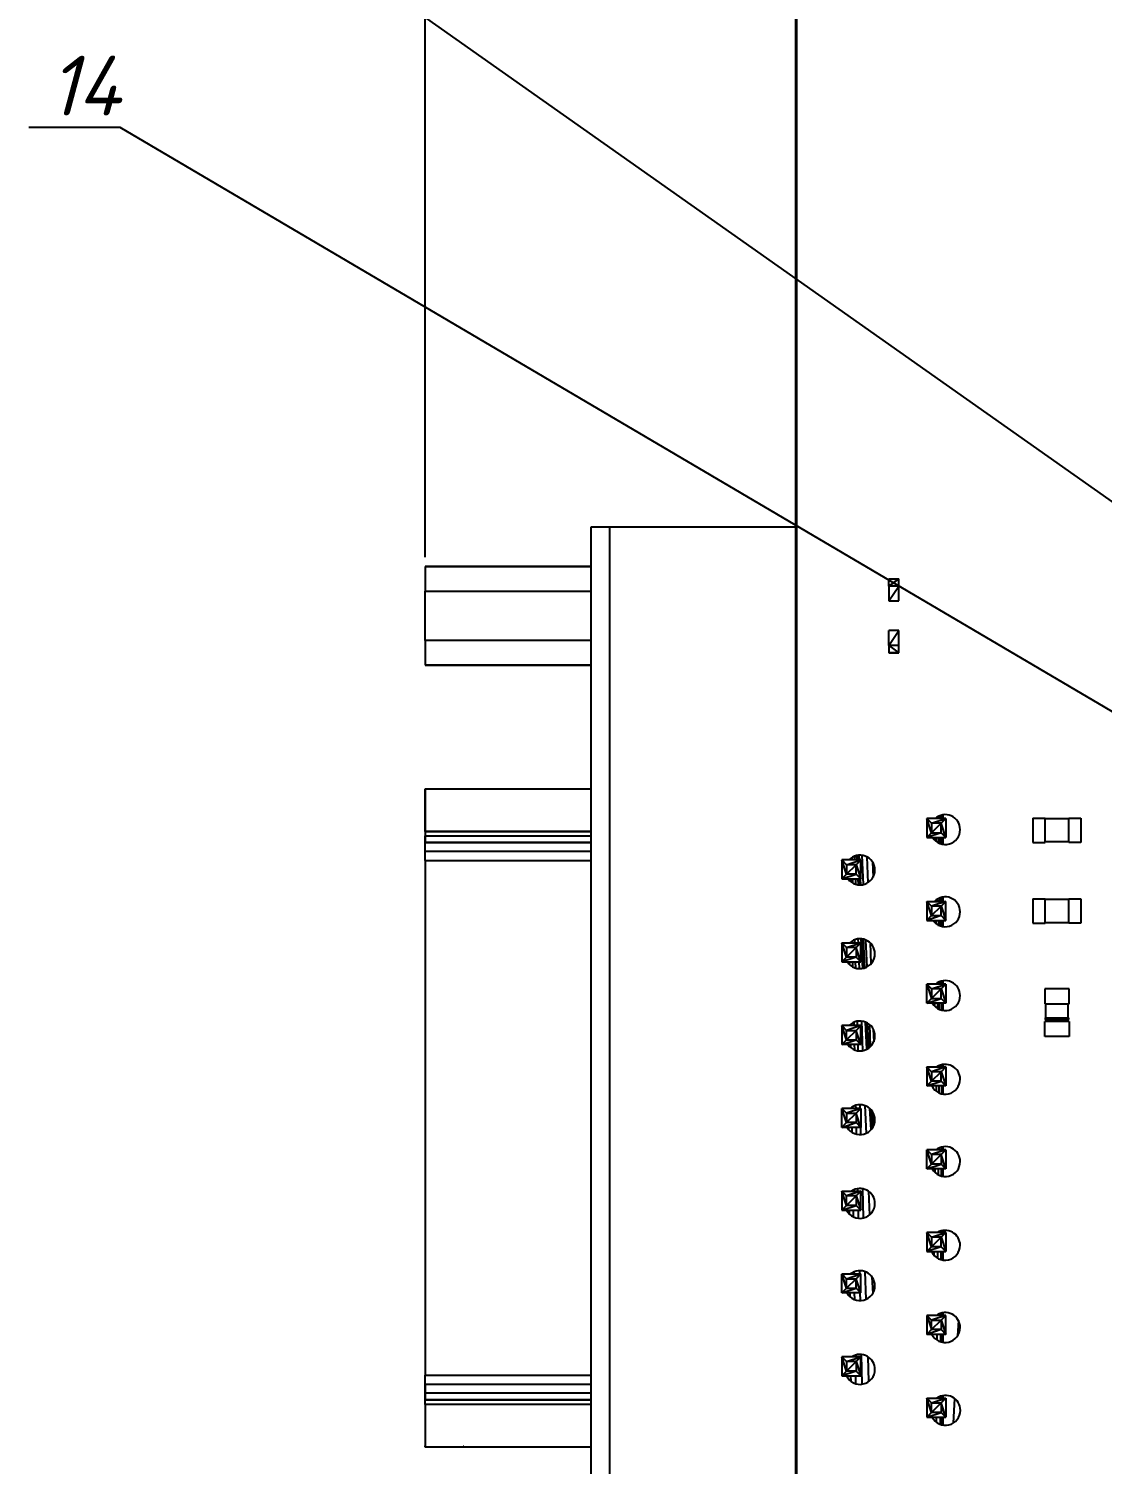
# Paper-space layout 'Layout1' of a CAD drawing. Header units: millimetres. Extents: x 0 to 841, y 0 to 594.
# Drawn here: x 460.9 to 532.7, y 360 to 456.1 of the extents above; entities that cross this region are included whole.
import ezdxf
from ezdxf import colors
from ezdxf.entities.mleader import LeaderData, LeaderLine
from ezdxf.math import Vec2, Vec3

# ---------------------------------------------------------------- set-up
doc = ezdxf.new("R2010")
doc.units = ezdxf.units.MM
doc.layers.get('0').update_dxf_attribs({"lineweight": 50})
doc.styles.add('GOST-2.304_Type-B_italic', font='GOST Common Italic.ttf')
doc.dimstyles.new('ISO-25', dxfattribs={"dimtxt": 2.5, "dimasz": 2.5, "dimexe": 1.25, "dimexo": 0.625, "dimtad": 1, "dimtxsty": 'Standard', "dimcen": 2.5, "dimadec": 0, "dimazin": 0, "dimtfac": 1, "dimtmove": 0, "dimatfit": 3, "dimfxl": 1, "dimarcsym": 0})

# ---------------------------------------------------------------- blocks, each defined once
blk = doc.blocks.new('_Dot')
at = {"color": 0, "linetype": 'ByBlock', "lineweight": -2}
blk.add_line((-0.5, 0), (-1, 0), dxfattribs=at)
at = {"color": 0, "linetype": 'ByBlock', "lineweight": 90, "const_width": 0.5}
blk.add_lwpolyline([(-0.25, 0, 1), (0.25, 0, 1)], format="xyb", close=True, dxfattribs=at)
blk = doc.blocks.new('_Open30')
at = {"color": 0, "linetype": 'ByBlock', "lineweight": -2}
for p, q in [((-1, 0.268), (0, 0)), ((0, 0), (-1, -0.268)), ((0, 0), (-1, 0))]:
    blk.add_line(p, q, dxfattribs=at)
blk = doc.blocks.new('*D72')
at = {"color": 0, "lineweight": -2, "transparency": 16777216}
for p, q in [((487.377, 420.72), (487.377, 576.683)), ((752.192, 524.271), (752.192, 576.683)), ((748.192, 575.433), (491.377, 575.433))]:
    blk.add_line(p, q, dxfattribs=at)
at = {"layer": 'Defpoints', "color": 0, "lineweight": 20, "transparency": 16777216}
for p in [(487.377, 575.433), (752.192, 523.646), (487.377, 420.095)]:
    blk.add_point(p, dxfattribs=at)
at = {"color": 0, "lineweight": -2, "transparency": 16777216, "xscale": 4, "yscale": 4, "zscale": 4, "rotation": 180}
blk.add_blockref('_Open30', (487.377, 575.433), dxfattribs=at)
at = {"color": 0, "lineweight": -2, "transparency": 16777216, "xscale": 4, "yscale": 4, "zscale": 4}
blk.add_blockref('_Open30', (752.192, 575.433), dxfattribs=at)
at = {"color": 0, "lineweight": 20, "transparency": 16777216, "insert": (619.784, 578.058), "char_height": 4, "attachment_point": 5, "style": 'GOST-2.304_Type-B_italic'}
blk.add_mtext('133*', dxfattribs=at)

psp = doc.layouts.get("Layout1")

# ---------------------------------------------------------------- linework, layer by layer
at = {"color": 18, "linetype": 'Continuous', "lineweight": 40, "true_color": 0x000000}
psp.add_line((512.194, 343.648), (512.194, 523.646), dxfattribs=at)
at = {"color": 18, "linetype": 'Continuous', "lineweight": 25, "true_color": 0x000000}
for p, q in [((498.487, 343.692), (498.487, 422.736)), ((498.487, 422.736), (499.721, 422.736)), ((499.721, 343.692), (499.721, 422.736)), ((499.721, 422.736), (512.194, 422.736)), ((487.377, 420.095), (487.377, 420.094)), ((498.487, 420.095), (487.377, 420.095)), ((487.377, 420.094), (487.377, 418.444)), ((487.377, 420.094), (498.487, 420.094)), ((498.487, 420.095), (498.481, 420.094)), ((518.389, 419.27), (519.051, 419.27)), ((518.389, 418.775), (518.389, 419.27)), ((519.051, 419.27), (518.389, 418.775)), ((518.389, 418.774), (519.051, 419.269)), ((518.389, 418.775), (518.389, 418.774)), ((518.389, 418.774), (518.389, 417.784)), ((518.389, 417.784), (519.051, 418.774)), ((519.051, 418.774), (518.389, 418.774)), ((518.72, 419.021), (518.719, 419.022)), ((518.72, 419.022), (518.72, 419.022)), ((519.051, 418.774), (519.051, 419.27)), ((519.051, 417.784), (519.051, 418.774)), ((487.377, 415.142), (487.377, 418.444)), ((487.377, 418.444), (498.487, 418.444)), ((518.389, 417.784), (519.051, 417.784)), ((518.389, 414.812), (519.051, 415.802)), ((519.051, 415.802), (518.389, 415.802)), ((518.389, 414.812), (518.389, 415.802)), ((519.051, 414.812), (519.051, 415.802)), ((498.487, 415.142), (487.377, 415.142)), ((487.377, 415.142), (487.377, 413.49)), ((518.389, 414.812), (519.051, 414.317)), ((519.051, 414.812), (518.389, 414.812)), ((518.389, 414.812), (518.389, 414.316)), ((519.051, 414.316), (519.051, 414.812)), ((519.051, 414.317), (518.389, 414.317)), ((518.39, 414.317), (518.389, 414.316)), ((518.389, 414.316), (519.051, 414.316)), ((498.487, 413.491), (487.377, 413.491)), ((487.377, 413.49), (487.382, 413.491)), ((487.377, 413.49), (498.487, 413.49)), ((487.377, 405.142), (487.377, 405.226)), ((487.377, 405.226), (498.487, 405.226)), ((487.377, 405.226), (487.377, 405.142)), ((487.377, 402.372), (487.377, 405.142)), ((487.377, 405.142), (487.377, 402.372)), ((521.591, 403.23), (521.594, 403.32)), ((521.717, 403.391), (521.714, 403.23)), ((521.823, 403.435), (521.82, 403.23)), ((521.907, 403.23), (521.909, 403.461)), ((521.972, 403.475), (521.971, 403.23)), ((522.01, 403.23), (522.01, 403.481)), ((522.023, 403.23), (522.023, 403.483)), ((528.024, 403.264), (528.024, 401.64)), ((528.024, 403.264), (528.836, 403.264)), ((528.836, 401.64), (528.836, 403.264)), ((530.412, 403.264), (531.224, 403.264)), ((530.412, 401.64), (530.412, 403.264)), ((531.224, 403.264), (531.224, 401.64)), ((487.377, 402.372), (487.377, 402.078)), ((498.487, 402.372), (487.377, 402.372)), ((487.377, 402.372), (498.487, 402.372)), ((496.559, 402.372), (496.561, 402.372)), ((520.929, 403.23), (521.247, 402.912)), ((521.247, 402.276), (520.929, 403.23)), ((522.201, 403.23), (520.929, 403.23)), ((520.929, 403.23), (520.929, 401.96)), ((521.247, 402.912), (522.201, 403.23)), ((521.883, 402.912), (521.247, 402.912)), ((521.247, 402.912), (521.247, 402.276)), ((521.883, 402.912), (521.247, 402.276)), ((521.883, 402.912), (522.201, 403.23)), ((522.201, 401.96), (521.883, 402.912)), ((521.883, 402.276), (521.883, 402.912)), ((522.201, 403.23), (522.201, 401.96)), ((530.412, 403.214), (528.836, 403.214)), ((487.377, 402.078), (498.487, 402.078)), ((487.377, 402.078), (487.377, 401.624)), ((487.377, 401.624), (487.377, 402.078)), ((487.377, 401.054), (487.377, 401.624)), ((498.487, 401.624), (487.377, 401.624)), ((487.377, 401.624), (498.487, 401.624)), ((488.806, 401.624), (488.811, 401.624)), ((520.929, 401.959), (521.247, 402.276)), ((521.883, 402.276), (520.929, 401.959)), ((521.247, 402.276), (520.929, 401.96)), ((520.929, 401.96), (520.93, 401.96)), ((520.929, 401.96), (520.93, 401.96)), ((520.932, 401.96), (522.201, 401.96)), ((521.247, 402.276), (521.883, 402.276)), ((521.406, 401.96), (521.401, 401.833)), ((521.543, 401.7), (521.551, 401.96)), ((521.685, 401.96), (521.677, 401.613)), ((521.801, 401.96), (521.795, 401.558)), ((522.201, 401.96), (521.883, 402.276)), ((521.892, 401.526), (521.896, 401.96)), ((521.966, 401.96), (521.964, 401.51)), ((522.008, 401.502), (522.009, 401.96)), ((522.023, 401.5), (522.023, 401.96)), ((528.024, 401.64), (528.836, 401.64)), ((528.836, 401.69), (530.412, 401.69)), ((531.224, 401.64), (530.412, 401.64)), ((487.377, 400.422), (487.377, 401.054)), ((487.377, 401.054), (498.487, 401.054)), ((487.377, 400.422), (487.377, 366.006)), ((487.377, 400.422), (498.487, 400.422)), ((515.24, 400.46), (515.557, 400.144)), ((515.557, 399.508), (515.24, 400.46)), ((515.241, 400.46), (515.241, 400.459)), ((516.508, 400.46), (515.241, 400.46)), ((515.241, 400.46), (515.241, 400.458)), ((515.399, 400.302), (515.241, 400.46)), ((515.241, 400.457), (515.241, 399.19)), ((515.557, 400.144), (516.511, 400.461)), ((515.789, 400.539), (515.79, 400.46)), ((515.938, 400.46), (515.932, 400.645)), ((516.087, 400.722), (516.098, 400.46)), ((516.511, 400.461), (516.193, 400.144)), ((516.193, 400.144), (516.511, 400.46)), ((516.263, 400.46), (516.247, 400.77)), ((516.269, 400.774), (516.285, 400.46)), ((516.388, 400.789), (516.404, 400.46)), ((516.511, 400.46), (516.509, 400.459)), ((516.511, 400.46), (516.51, 400.46)), ((516.511, 399.19), (516.511, 400.46)), ((516.689, 398.82), (516.603, 400.78)), ((516.908, 400.682), (516.974, 398.938)), ((515.241, 399.19), (516.193, 399.508)), ((515.241, 399.19), (515.557, 399.508)), ((515.557, 399.508), (516.193, 400.144)), ((515.557, 400.144), (515.557, 399.508)), ((516.193, 400.144), (515.557, 400.144)), ((516.193, 399.508), (515.557, 399.508)), ((516.193, 400.144), (516.511, 399.19)), ((516.193, 399.508), (516.193, 400.144)), ((516.511, 399.19), (516.193, 399.508)), ((516.275, 400.226), (516.275, 400.226)), ((516.296, 400.247), (516.296, 400.246)), ((516.409, 400.359), (516.409, 400.358)), ((517.297, 400.329), (517.328, 399.306)), ((515.241, 399.19), (516.511, 399.19)), ((515.682, 399.156), (515.681, 399.19)), ((515.819, 399.19), (515.823, 399.015)), ((515.987, 398.907), (515.978, 399.19)), ((516.151, 399.19), (516.166, 398.834)), ((516.349, 398.797), (516.329, 399.19)), ((516.35, 399.19), (516.37, 398.795)), ((516.466, 399.19), (516.485, 398.792)), ((520.929, 397.692), (521.247, 397.374)), ((521.247, 396.74), (520.929, 397.692)), ((520.929, 397.692), (520.929, 396.422)), ((520.929, 397.692), (522.201, 397.692)), ((522.201, 397.692), (521.247, 397.374)), ((521.59, 397.818), (521.587, 397.692)), ((521.741, 397.902), (521.738, 397.692)), ((521.86, 397.692), (521.862, 397.948)), ((521.883, 397.374), (522.201, 397.692)), ((521.951, 397.971), (521.95, 397.692)), ((522.004, 397.692), (522.005, 397.98)), ((522.023, 397.692), (522.023, 397.983)), ((522.201, 396.422), (522.201, 397.692)), ((528.024, 397.864), (528.024, 396.24)), ((528.024, 397.864), (528.836, 397.864)), ((528.836, 396.24), (528.836, 397.864)), ((530.412, 397.814), (528.836, 397.814)), ((530.412, 397.864), (531.224, 397.864)), ((530.412, 396.24), (530.412, 397.864)), ((531.224, 397.864), (531.224, 396.24)), ((520.929, 396.422), (521.247, 396.74)), ((521.883, 396.74), (520.929, 396.422)), ((521.247, 397.374), (521.247, 396.74)), ((521.247, 396.74), (521.883, 397.374)), ((521.883, 397.374), (521.247, 397.374)), ((521.247, 396.74), (521.883, 396.74)), ((521.883, 396.74), (521.883, 397.374)), ((521.883, 397.374), (522.201, 396.422)), ((522.201, 396.422), (521.883, 396.74)), ((520.929, 396.422), (522.201, 396.422)), ((521.373, 396.367), (521.375, 396.422)), ((521.559, 396.422), (521.553, 396.192)), ((521.719, 396.422), (521.714, 396.094)), ((521.846, 396.04), (521.849, 396.422)), ((521.945, 396.422), (521.943, 396.014)), ((522.003, 396.003), (522.003, 396.422)), ((522.023, 396), (522.023, 396.422)), ((528.024, 396.24), (528.836, 396.24)), ((528.836, 396.29), (530.412, 396.29)), ((531.224, 396.24), (530.412, 396.24)), ((515.24, 394.924), (515.557, 394.606)), ((515.557, 393.97), (515.24, 394.924)), ((515.241, 394.924), (516.511, 394.924)), ((515.557, 394.606), (515.241, 394.924)), ((515.241, 394.924), (515.241, 394.923)), ((515.241, 394.924), (515.241, 394.922)), ((515.241, 394.921), (515.241, 393.654)), ((515.557, 394.606), (516.511, 394.924)), ((516.193, 394.606), (515.557, 394.606)), ((515.557, 393.97), (516.193, 394.606)), ((515.557, 394.606), (515.557, 393.97)), ((515.914, 395.034), (515.916, 394.924)), ((516.114, 394.924), (516.107, 395.13)), ((516.511, 394.924), (516.193, 394.606)), ((516.193, 394.606), (516.193, 393.97)), ((516.511, 393.654), (516.193, 394.606)), ((516.317, 395.182), (516.328, 394.924)), ((516.511, 393.654), (516.511, 394.924)), ((516.638, 393.209), (516.536, 395.188)), ((516.555, 395.186), (516.656, 393.212)), ((516.662, 395.17), (516.756, 393.238)), ((516.933, 393.314), (516.854, 395.108)), ((517.126, 394.932), (517.18, 393.505)), ((515.241, 393.653), (515.557, 393.97)), ((516.193, 393.97), (515.241, 393.653)), ((515.399, 393.812), (515.241, 393.654)), ((515.241, 393.654), (515.242, 393.654)), ((515.241, 393.654), (515.242, 393.654)), ((515.244, 393.654), (516.511, 393.654)), ((516.193, 393.97), (515.557, 393.97)), ((515.616, 393.646), (515.616, 393.654)), ((515.766, 393.465), (515.764, 393.654)), ((515.945, 393.654), (515.953, 393.326)), ((516.168, 393.233), (516.154, 393.654)), ((516.511, 393.654), (516.193, 393.97)), ((516.381, 393.654), (516.4, 393.193)), ((520.929, 390.884), (520.929, 392.154)), ((520.929, 392.154), (521.247, 391.202)), ((522.198, 392.154), (520.929, 392.154)), ((520.929, 392.154), (521.247, 391.838)), ((521.247, 391.838), (522.201, 392.155)), ((521.247, 391.838), (521.247, 391.202)), ((521.247, 391.202), (521.883, 391.838)), ((521.883, 391.838), (521.247, 391.838)), ((521.656, 392.259), (521.655, 392.154)), ((521.812, 392.154), (521.814, 392.332)), ((522.201, 392.155), (521.883, 391.838)), ((521.883, 391.838), (522.201, 392.154)), ((521.883, 391.838), (522.201, 390.884)), ((521.883, 391.202), (521.883, 391.838)), ((521.928, 391.882), (521.928, 391.882)), ((521.929, 392.366), (521.929, 392.154)), ((521.999, 392.154), (521.999, 392.38)), ((521.999, 391.953), (521.999, 391.954)), ((522.023, 392.154), (522.023, 392.383)), ((522.023, 391.977), (522.023, 391.977)), ((522.201, 392.154), (522.199, 392.153)), ((522.201, 392.154), (522.2, 392.154)), ((522.201, 392.154), (522.201, 390.884)), ((528.812, 391.852), (528.812, 390.836)), ((530.436, 391.852), (528.812, 391.852)), ((530.436, 390.836), (530.436, 391.852)), ((521.247, 391.202), (520.929, 390.884)), ((520.929, 390.884), (521.883, 391.202)), ((522.201, 390.884), (520.929, 390.884)), ((521.247, 391.202), (521.883, 391.202)), ((521.432, 390.884), (521.428, 390.703)), ((521.636, 390.884), (521.631, 390.539)), ((521.798, 390.457), (521.801, 390.884)), ((522.201, 390.884), (521.883, 391.202)), ((521.924, 390.884), (521.922, 390.419)), ((521.997, 390.404), (521.998, 390.884)), ((522.023, 390.4), (522.023, 390.884)), ((528.812, 390.836), (530.436, 390.836)), ((528.862, 390.836), (528.862, 389.902)), ((530.386, 389.902), (530.386, 390.836)), ((528.856, 389.784), (528.856, 389.902)), ((528.856, 389.902), (530.392, 389.902)), ((528.856, 389.902), (528.862, 389.902)), ((530.392, 389.902), (530.392, 389.784)), ((515.24, 389.386), (515.557, 389.068)), ((515.557, 388.434), (515.24, 389.386)), ((516.511, 389.386), (515.241, 389.386)), ((515.241, 389.386), (515.241, 389.385)), ((515.241, 389.386), (515.241, 389.384)), ((515.557, 389.068), (515.241, 389.386)), ((515.241, 389.383), (515.241, 388.116)), ((516.511, 389.386), (515.557, 389.068)), ((515.557, 388.434), (515.557, 389.068)), ((516.193, 389.068), (515.557, 388.434)), ((515.557, 389.068), (516.193, 389.068)), ((515.827, 389.386), (515.826, 389.47)), ((516.038, 389.601), (516.043, 389.386)), ((516.511, 389.386), (516.193, 389.068)), ((516.193, 389.068), (516.193, 388.434)), ((516.511, 388.116), (516.193, 389.068)), ((516.29, 389.386), (516.281, 389.677)), ((516.511, 388.116), (516.511, 389.386)), ((516.546, 389.687), (516.628, 387.707)), ((516.918, 387.806), (516.824, 389.621)), ((516.841, 389.614), (516.933, 387.814)), ((516.935, 389.568), (517.018, 387.866)), ((517.169, 387.993), (517.104, 389.451)), ((517.346, 389.143), (517.378, 388.309)), ((530.436, 389.668), (528.812, 389.668)), ((528.812, 388.652), (528.812, 389.668)), ((530.392, 389.784), (528.856, 389.784)), ((528.856, 389.784), (528.862, 389.784)), ((528.862, 389.784), (528.862, 389.668)), ((530.386, 389.668), (530.386, 389.784)), ((530.436, 389.668), (530.436, 388.652)), ((515.241, 388.116), (516.193, 388.434)), ((515.241, 388.116), (515.557, 388.434)), ((516.511, 388.116), (515.241, 388.116)), ((515.557, 388.434), (516.193, 388.434)), ((515.663, 388.079), (515.663, 388.116)), ((515.849, 387.895), (515.846, 388.116)), ((516.071, 388.116), (516.079, 387.764)), ((516.193, 388.434), (516.511, 388.116)), ((516.344, 387.698), (516.33, 388.116)), ((530.436, 388.652), (528.812, 388.652)), ((520.929, 386.618), (522.201, 386.618)), ((521.247, 386.3), (520.929, 386.618)), ((521.247, 385.666), (520.929, 386.618)), ((520.929, 386.618), (520.929, 385.348)), ((522.201, 386.618), (521.247, 386.3)), ((521.247, 385.666), (521.883, 386.3)), ((521.883, 386.3), (521.247, 386.3)), ((521.247, 386.3), (521.247, 385.666)), ((521.765, 386.618), (521.766, 386.713)), ((522.201, 386.618), (521.883, 386.3)), ((521.883, 385.666), (521.883, 386.3)), ((521.883, 386.3), (522.201, 385.348)), ((521.908, 386.761), (521.907, 386.618)), ((521.994, 386.618), (521.994, 386.779)), ((522.023, 386.618), (522.023, 386.783)), ((522.201, 386.618), (522.201, 385.348)), ((520.929, 385.348), (521.883, 385.666)), ((520.929, 385.348), (521.247, 385.666)), ((522.201, 385.348), (520.929, 385.348)), ((521.883, 385.666), (521.247, 385.666)), ((521.306, 385.348), (521.304, 385.264)), ((521.553, 385.348), (521.548, 384.996)), ((521.75, 384.877), (521.754, 385.348)), ((521.883, 385.666), (522.201, 385.348)), ((521.903, 385.348), (521.901, 384.824)), ((521.992, 384.805), (521.993, 385.348)), ((522.023, 384.8), (522.023, 385.348)), ((516.164, 384.049), (516.169, 383.85)), ((516.466, 383.85), (516.458, 384.092)), ((515.24, 383.85), (515.557, 383.532)), ((515.557, 382.896), (515.24, 383.85)), ((515.241, 383.849), (515.241, 383.85)), ((515.241, 383.85), (515.241, 383.848)), ((516.511, 383.85), (515.241, 383.85)), ((515.557, 383.532), (515.241, 383.85)), ((515.241, 382.578), (515.241, 383.847)), ((516.511, 383.85), (515.557, 383.532)), ((515.557, 383.532), (515.557, 382.896)), ((515.557, 382.896), (516.193, 383.532)), ((515.557, 383.532), (516.193, 383.532)), ((515.91, 383.85), (515.909, 383.93)), ((516.193, 383.532), (516.511, 383.85)), ((516.193, 383.532), (516.193, 382.896)), ((516.511, 382.578), (516.193, 383.532)), ((516.511, 383.85), (516.511, 382.578)), ((516.781, 384.037), (516.858, 382.177)), ((517.196, 382.422), (517.123, 383.834)), ((517.138, 383.821), (517.209, 382.436)), ((517.219, 383.735), (517.278, 382.526)), ((517.4, 382.769), (517.368, 383.497)), ((515.241, 382.578), (516.193, 382.896)), ((515.241, 382.578), (515.557, 382.896)), ((516.511, 382.578), (515.241, 382.578)), ((516.193, 382.896), (515.557, 382.896)), ((515.711, 382.421), (515.71, 382.578)), ((515.934, 382.237), (515.929, 382.578)), ((516.193, 382.896), (516.511, 382.578)), ((516.198, 382.578), (516.208, 382.122)), ((516.522, 382.094), (516.506, 382.578)), ((521.718, 381.08), (521.719, 381.192)), ((521.887, 381.255), (521.886, 381.08)), ((521.988, 381.08), (521.989, 381.278)), ((522.023, 381.08), (522.023, 381.283)), ((520.929, 381.08), (521.247, 380.762)), ((521.247, 380.128), (520.929, 381.08)), ((520.929, 379.81), (520.929, 381.08)), ((522.201, 381.08), (520.929, 381.08)), ((522.201, 381.08), (521.247, 380.762)), ((521.247, 380.128), (521.883, 380.762)), ((521.247, 380.762), (521.247, 380.128)), ((521.883, 380.762), (521.247, 380.762)), ((521.883, 380.762), (522.201, 381.08)), ((521.883, 380.762), (521.883, 380.128)), ((522.201, 379.81), (521.883, 380.762)), ((522.201, 381.08), (522.201, 379.81)), ((520.929, 379.81), (521.883, 380.128)), ((521.247, 380.128), (520.929, 379.81)), ((522.201, 379.81), (520.929, 379.81)), ((521.883, 380.128), (521.247, 380.128)), ((521.471, 379.81), (521.467, 379.565)), ((521.703, 379.399), (521.707, 379.81)), ((521.881, 379.81), (521.88, 379.33)), ((521.883, 380.128), (522.201, 379.81)), ((521.987, 379.306), (521.987, 379.81)), ((522.023, 379.3), (522.023, 379.81)), ((515.24, 378.312), (515.557, 377.994)), ((515.557, 377.36), (515.24, 378.312)), ((515.241, 378.312), (516.511, 378.312)), ((515.557, 377.994), (515.241, 378.312)), ((515.241, 378.312), (515.241, 378.311)), ((515.241, 378.312), (515.241, 378.31)), ((515.241, 378.309), (515.241, 377.042)), ((516.511, 378.312), (515.557, 377.994)), ((515.992, 378.312), (515.991, 378.378)), ((516.511, 378.312), (516.193, 377.994)), ((516.291, 378.478), (516.295, 378.312)), ((516.511, 377.042), (516.511, 378.312)), ((516.699, 376.522), (516.637, 378.475)), ((517.019, 378.317), (517.085, 376.716)), ((515.241, 377.042), (516.193, 377.36)), ((515.241, 377.042), (515.557, 377.36)), ((515.557, 377.36), (516.193, 377.994)), ((516.193, 377.994), (515.557, 377.994)), ((515.557, 377.36), (515.557, 377.994)), ((516.193, 377.36), (515.557, 377.36)), ((516.193, 377.994), (516.193, 377.36)), ((516.193, 377.994), (516.511, 377.042)), ((516.193, 377.36), (516.511, 377.042)), ((517.453, 377.455), (517.444, 377.631)), ((515.241, 377.042), (516.511, 377.042)), ((515.57, 377.042), (515.57, 377.024)), ((515.759, 376.772), (515.757, 377.042)), ((516.018, 376.592), (516.011, 377.042)), ((516.323, 377.042), (516.336, 376.499)), ((520.929, 375.544), (520.929, 374.274)), ((520.929, 375.544), (521.247, 375.226)), ((521.247, 374.59), (520.929, 375.544)), ((522.201, 375.544), (520.929, 375.544)), ((521.247, 375.226), (522.201, 375.544)), ((521.67, 375.544), (521.671, 375.567)), ((521.865, 375.649), (521.865, 375.544)), ((521.883, 375.226), (522.201, 375.544)), ((521.983, 375.544), (521.983, 375.677)), ((522.023, 375.544), (522.023, 375.683)), ((522.201, 375.544), (522.201, 374.274)), ((521.247, 374.59), (520.929, 374.274)), ((520.929, 374.273), (521.247, 374.59)), ((521.883, 374.59), (520.929, 374.273)), ((521.883, 375.226), (521.247, 375.226)), ((521.247, 375.226), (521.247, 374.59)), ((521.247, 374.59), (521.883, 375.226)), ((521.883, 374.59), (521.247, 374.59)), ((521.883, 375.226), (522.201, 374.274)), ((521.883, 374.59), (521.883, 375.226)), ((522.201, 374.274), (521.883, 374.59)), ((520.929, 374.274), (520.93, 374.274)), ((520.929, 374.274), (520.93, 374.274)), ((520.932, 374.274), (522.201, 374.274)), ((521.388, 374.274), (521.385, 374.052)), ((521.656, 373.824), (521.66, 374.274)), ((521.86, 374.274), (521.858, 373.736)), ((521.981, 373.707), (521.982, 374.274)), ((522.023, 373.7), (522.023, 374.274)), ((515.24, 372.774), (515.557, 372.458)), ((515.557, 371.822), (515.24, 372.774)), ((515.241, 372.774), (516.508, 372.774)), ((515.399, 372.616), (515.241, 372.774)), ((515.241, 372.773), (515.241, 372.774)), ((515.241, 372.774), (515.241, 372.772)), ((515.241, 371.504), (515.241, 372.771)), ((515.557, 372.458), (516.511, 372.775)), ((516.075, 372.774), (516.073, 372.916)), ((516.511, 372.775), (516.193, 372.458)), ((516.193, 372.458), (516.511, 372.774)), ((516.416, 372.991), (516.421, 372.774)), ((516.423, 372.687), (516.423, 372.686)), ((516.511, 372.774), (516.509, 372.773)), ((516.51, 372.774), (516.511, 372.774)), ((516.511, 371.504), (516.511, 372.774)), ((516.872, 371.083), (516.813, 372.925)), ((517.257, 372.587), (517.304, 371.465)), ((515.241, 371.504), (516.193, 371.822)), ((515.241, 371.504), (515.557, 371.822)), ((515.557, 371.822), (515.557, 372.458)), ((516.193, 372.458), (515.557, 371.822)), ((515.557, 372.458), (516.193, 372.458)), ((515.557, 371.822), (516.193, 371.822)), ((516.511, 371.504), (516.193, 372.458)), ((516.193, 371.822), (516.193, 372.458)), ((516.193, 371.822), (516.511, 371.504)), ((516.511, 371.504), (515.241, 371.504)), ((515.591, 371.504), (515.591, 371.486)), ((515.807, 371.229), (515.804, 371.504)), ((516.1, 371.056), (516.094, 371.504)), ((516.45, 371.504), (516.461, 370.992)), ((522.201, 370.006), (520.929, 370.006)), ((521.247, 369.688), (520.929, 370.006)), ((520.929, 370.006), (520.929, 368.736)), ((520.929, 370.006), (521.247, 369.054)), ((522.201, 370.006), (521.247, 369.688)), ((521.247, 369.054), (521.883, 369.688)), ((521.247, 369.054), (521.247, 369.688)), ((521.247, 369.688), (521.883, 369.688)), ((521.623, 370.006), (521.623, 370.039)), ((521.844, 370.143), (521.844, 370.006)), ((522.201, 370.006), (521.883, 369.688)), ((521.883, 369.688), (521.883, 369.054)), ((521.883, 369.688), (522.201, 368.736)), ((521.978, 370.006), (521.978, 370.176)), ((522.023, 370.006), (522.023, 370.183)), ((522.201, 368.736), (522.201, 370.006)), ((523.038, 369.658), (522.987, 368.638)), ((521.247, 369.054), (520.929, 368.736)), ((521.883, 369.054), (520.929, 368.736)), ((522.201, 368.736), (520.929, 368.736)), ((521.883, 369.054), (521.247, 369.054)), ((521.305, 368.736), (521.304, 368.664)), ((521.609, 368.353), (521.612, 368.736)), ((521.839, 368.736), (521.837, 368.243)), ((521.883, 369.054), (522.201, 368.736)), ((521.976, 368.207), (521.977, 368.736)), ((522.023, 368.2), (522.023, 368.736)), ((515.24, 367.238), (515.557, 366.92)), ((515.557, 366.284), (515.24, 367.238)), ((515.241, 367.238), (515.241, 367.237)), ((515.241, 367.238), (515.241, 367.236)), ((516.511, 367.238), (515.241, 367.238)), ((515.557, 366.92), (515.241, 367.238)), ((515.241, 367.235), (515.241, 365.968)), ((515.557, 366.92), (516.511, 367.238)), ((515.557, 366.284), (516.193, 366.92)), ((515.557, 366.92), (515.557, 366.284)), ((516.193, 366.92), (515.557, 366.92)), ((516.157, 367.238), (516.156, 367.346)), ((516.511, 367.238), (516.193, 366.92)), ((516.193, 366.92), (516.193, 366.284)), ((516.193, 366.92), (516.511, 365.968)), ((516.511, 365.968), (516.511, 367.238)), ((516.543, 367.388), (516.588, 365.401)), ((517.047, 365.586), (516.994, 367.233)), ((487.377, 366.006), (498.487, 366.006)), ((487.377, 365.374), (487.377, 366.006)), ((515.241, 365.967), (515.557, 366.284)), ((516.193, 366.284), (515.241, 365.967)), ((515.399, 366.126), (515.241, 365.968)), ((515.241, 365.968), (515.242, 365.968)), ((515.241, 365.968), (515.242, 365.968)), ((515.244, 365.968), (516.511, 365.968)), ((516.193, 366.284), (515.557, 366.284)), ((515.612, 365.968), (515.612, 365.851)), ((515.855, 365.591), (515.851, 365.968)), ((516.184, 365.429), (516.176, 365.968)), ((516.511, 365.968), (516.193, 366.284)), ((487.377, 365.374), (487.377, 364.804)), ((487.377, 364.804), (487.377, 365.374)), ((498.487, 365.374), (487.377, 365.374)), ((487.377, 364.804), (487.377, 364.35)), ((498.487, 364.804), (487.377, 364.804)), ((487.377, 364.35), (487.377, 364.804)), ((487.377, 364.055), (487.377, 364.35)), ((487.377, 364.35), (498.487, 364.35)), ((498.487, 364.35), (487.377, 364.35)), ((487.377, 364.055), (487.377, 361.286)), ((498.487, 364.055), (487.377, 364.055)), ((488.127, 364.35), (488.128, 364.35)), ((520.929, 364.468), (522.198, 364.468)), ((520.929, 364.468), (520.929, 363.198)), ((520.929, 364.468), (521.247, 364.152)), ((521.247, 363.516), (520.929, 364.468)), ((521.247, 364.152), (522.201, 364.469)), ((521.247, 363.516), (521.247, 364.152)), ((521.247, 364.152), (521.883, 364.152)), ((521.883, 364.152), (521.247, 363.516)), ((521.823, 364.588), (521.823, 364.468)), ((522.201, 364.469), (521.883, 364.152)), ((521.883, 364.152), (522.201, 364.468)), ((521.883, 364.152), (521.883, 363.516)), ((522.201, 363.198), (521.883, 364.152)), ((521.972, 364.468), (521.973, 364.631)), ((521.972, 364.241), (521.972, 364.241)), ((522.023, 364.468), (522.023, 364.64)), ((522.023, 364.291), (522.023, 364.291)), ((522.201, 364.468), (522.199, 364.467)), ((522.2, 364.468), (522.201, 364.468)), ((522.201, 364.468), (522.201, 363.198)), ((522.774, 364.451), (522.69, 362.795)), ((520.929, 363.198), (521.883, 363.516)), ((520.929, 363.198), (521.247, 363.516)), ((520.929, 363.198), (522.201, 363.198)), ((521.883, 363.516), (521.247, 363.516)), ((521.562, 362.86), (521.565, 363.198)), ((521.818, 363.198), (521.816, 362.718)), ((521.883, 363.516), (522.201, 363.198)), ((521.971, 362.672), (521.971, 363.198)), ((522.023, 362.663), (522.023, 363.198)), ((487.377, 361.201), (487.377, 361.286)), ((498.487, 361.201), (487.377, 361.201)), ((489.941, 361.286), (489.958, 361.286))]:
    psp.add_line(p, q, dxfattribs=at)
for centre, start, end in [((522.154, 402.492), 0, 132.4191), ((522.154, 402.492), 212.12526, 0), ((516.454, 399.792), 0, 138.06938), ((516.454, 399.792), 216.99693, 0), ((522.154, 396.992), 0, 135.55457), ((522.154, 396.992), 214.7344, 0), ((516.454, 394.192), 0, 132.92596), ((516.454, 394.192), 212.53183, 0), ((522.154, 391.392), 0, 130.33848), ((522.154, 391.392), 210.51532, 0), ((516.454, 388.692), 0, 136.03383), ((516.454, 388.692), 215.1535, 0), ((522.154, 385.792), 0, 124.2858), ((522.154, 385.792), 206.34433, 0), ((516.454, 383.092), 0, 130.69092), ((516.454, 383.092), 210.91493, 0), ((522.154, 380.292), 0, 127.97894), ((522.154, 380.292), 208.80078, 0), ((516.454, 377.492), 0, 124.89099), ((516.454, 377.492), 206.72833, 0), ((522.154, 374.692), 0, 121.54373), ((522.154, 374.692), 204.69333, 0), ((516.454, 371.992), 0, 128.53379), ((516.454, 371.992), 209.19356, 0), ((522.154, 369.192), 0, 125.48769), ((522.154, 369.192), 207.11399, 0), ((516.454, 366.392), 0, 122.19496), ((516.454, 366.392), 205.07236, 0), ((522.174, 363.652), 0, 125.28991), ((522.174, 363.652), 206.98539, 0)]:
    psp.add_arc(centre, 1, start, end, dxfattribs=at)

# ---------------------------------------------------------------- dimensions: what is measured, and where the dimension line sits
at = {"color": 18, "lineweight": 20, "true_color": 0x000000}
dim = psp.add_linear_dim(base=(487.377, 575.433), p1=(752.192, 523.646), p2=(487.377, 420.095), text='133*', dimstyle='ISO-25', override={"dimtxt": 4, "dimasz": 4, "dimtxsty": 'GOST-2.304_Type-B_italic', "dimblk1": 'Open30', "dimblk2": 'Open30', "dimsah": 1}, dxfattribs=at)
dim.commit()
dim.dimension.update_dxf_attribs({"geometry": '*D72', "text_midpoint": (619.784, 578.058)})

# ---------------------------------------------------------------- leaders
ml = psp.add_multileader_mtext('Standard', dxfattribs=at)
ml.set_content('5', color=(0, 0, 0), style='GOST-2.304_Type-B_italic')
ml.set_leader_properties()
ml.set_arrow_properties(name='DOT')
ml.build(insert=Vec2(0, 0))
ml.multileader.update_dxf_attribs({"text_left_attachment_type": 6, "text_right_attachment_type": 6, "dogleg_length": 0, "arrow_head_size": 1})
ctx = ml.context
ctx.base_point, ctx.arrow_head_size, ctx.landing_gap_size, ctx.plane_origin = Vec3(462.576, 494.52), 1, 0, Vec3(585.26, 450.224)
ctx.left_attachment, ctx.right_attachment, ctx.text_align_type = 6, 6, 2
notes = []
notes.append((ctx, [(0, (1, 1, 0), (465.388, 494.52), (-1, 0), 0, [(0, [(587.462, 447.468)], 0, [])])]))
ctx.mtext.insert, ctx.mtext.alignment, ctx.mtext.flow_direction = Vec3(465.388, 499.32), 3, 5
ml = psp.add_multileader_mtext('Standard', dxfattribs=at)
ml.set_content('9', color=(0, 0, 0), style='GOST-2.304_Type-B_italic')
ml.set_leader_properties()
ml.set_arrow_properties(name='DOT')
ml.build(insert=Vec2(0, 0))
ml.multileader.update_dxf_attribs({"text_left_attachment_type": 6, "text_right_attachment_type": 6, "dogleg_length": 0, "arrow_head_size": 1})
ctx = ml.context
ctx.base_point, ctx.arrow_head_size, ctx.landing_gap_size, ctx.plane_origin = Vec3(462.97, 472.338), 1, 0, Vec3(567.759, 401.316)
ctx.left_attachment, ctx.right_attachment, ctx.text_align_type = 6, 6, 2
notes.append((ctx, [(0, (1, 1, 0), (465.388, 472.338), (-1, 0), 0, [(0, [(569.961, 398.56)], 0, [])])]))
ctx.mtext.insert, ctx.mtext.alignment, ctx.mtext.flow_direction = Vec3(465.388, 477.138), 3, 5
ml = psp.add_multileader_mtext('Standard', dxfattribs=at)
ml.set_content('14', color=(0, 0, 0), style='GOST-2.304_Type-B_italic')
ml.set_leader_properties()
ml.set_arrow_properties(name='DOT')
ml.build(insert=Vec2(0, 0))
ml.multileader.update_dxf_attribs({"text_left_attachment_type": 6, "text_right_attachment_type": 6, "dogleg_length": 0, "arrow_head_size": 1})
ctx = ml.context
ctx.base_point, ctx.arrow_head_size, ctx.landing_gap_size, ctx.plane_origin = Vec3(462.97, 449.448), 1, 0, Vec3(547.126, 403.95)
ctx.left_attachment, ctx.right_attachment, ctx.text_align_type = 6, 6, 2
notes.append((ctx, [(0, (1, 1, 0), (466.985, 449.448), (-1, 0), 0, [(0, [(549.976, 400.565)], 0, [])])]))
ctx.mtext.insert, ctx.mtext.alignment, ctx.mtext.flow_direction = Vec3(466.985, 454.248), 3, 5
for ctx, leaders in notes:
    for number, flags, end, landing, length, lines in leaders:
        leader = LeaderData()
        leader.index, (leader.has_last_leader_line, leader.has_dogleg_vector, leader.attachment_direction) = number, flags
        leader.last_leader_point, leader.dogleg_vector, leader.dogleg_length = Vec3(end), Vec3(landing), length
        for number, points, colour, breaks in lines:
            line = LeaderLine()
            line.index, line.vertices, line.color, line.breaks = number, Vec3.list(points), colors.encode_raw_color(colour), breaks
            leader.lines.append(line)
        ctx.leaders.append(leader)

doc.saveas('drawing.dxf')
